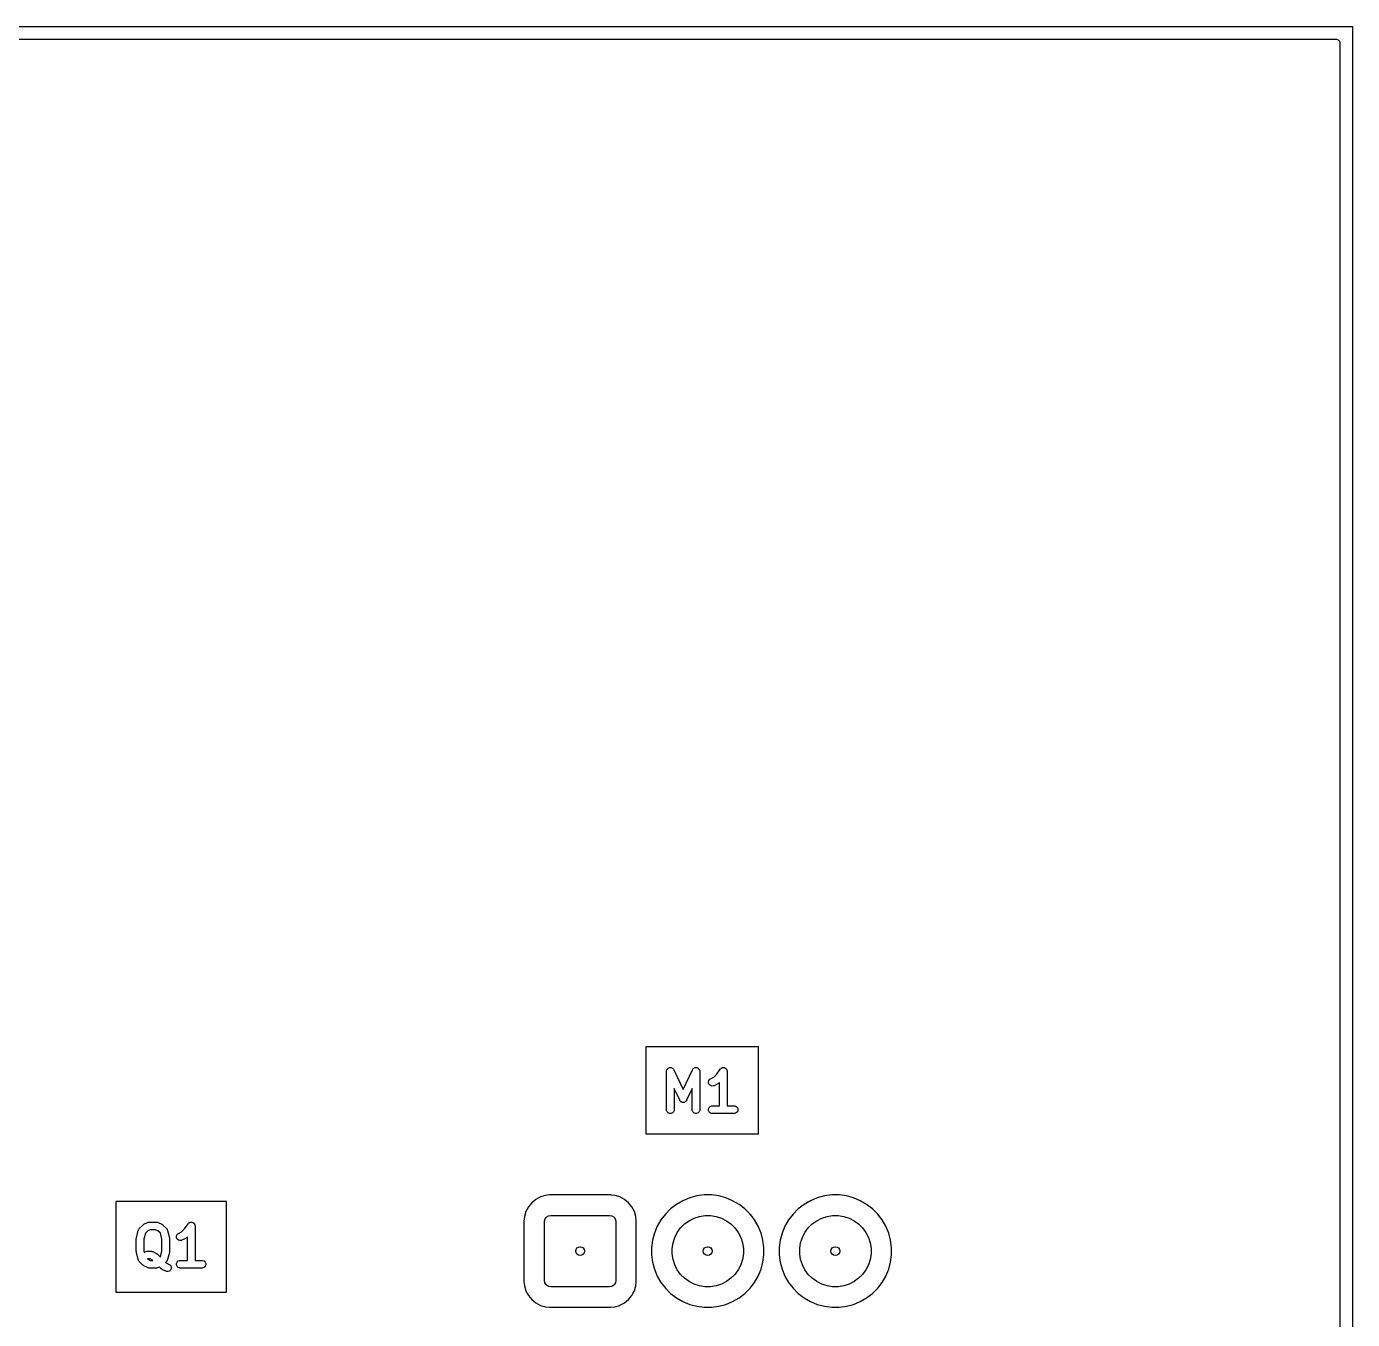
# Model space of a CAD drawing. Header units: millimetres. Extents: x 20 to 124, y -124 to -20.
# Drawn here: x 72 to 124, y -70.7 to -20 of the extents above; entities that cross this region are included whole.
import ezdxf

# ---------------------------------------------------------------- set-up
doc = ezdxf.new("R2010")
doc.units = ezdxf.units.MM
doc.layers.add('BLACK', color=7, linetype='CONTINUOUS')
doc.layers.add('WHITE', color=7, linetype='CONTINUOUS')

msp = doc.modelspace()

# ---------------------------------------------------------------- linework, layer by layer
at = {"layer": 'BLACK', "linetype": 'CONTINUOUS'}
for p, q in [((20.6245, -20.5005), (123.3755, -20.5005)), ((123.3755, -20.5005), (123.442539, -20.520185)), ((123.442539, -20.520185), (123.488294, -20.572989)), ((123.488294, -20.572989), (123.4995, -20.6245)), ((123.4995, -20.6245), (123.4995, -123.3755)), ((100.731215, -59.991184), (96.319053, -59.991184)), ((96.319053, -59.991184), (96.319053, -63.405028)), ((100.731215, -63.405028), (100.731215, -59.991184)), ((97.125714, -60.949528), (97.127608, -60.930291)), ((97.125714, -62.449528), (97.125714, -60.949528)), ((97.127453, -60.926753), (97.128144, -60.924852)), ((97.127608, -60.930291), (97.127453, -60.926753)), ((97.128144, -60.924852), (97.128596, -60.920264)), ((97.128596, -60.920264), (97.138557, -60.896215)), ((97.138557, -60.896215), (97.147454, -60.87175)), ((97.147454, -60.87175), (97.149713, -60.869282)), ((97.149713, -60.869282), (97.150994, -60.866192)), ((97.150994, -60.866192), (97.169391, -60.847794)), ((97.169391, -60.847794), (97.186981, -60.828587)), ((97.186981, -60.828587), (97.190014, -60.827171)), ((97.190014, -60.827171), (97.192378, -60.824808)), ((97.192378, -60.824808), (97.216423, -60.814847)), ((97.216423, -60.814847), (97.240019, -60.803837)), ((97.240019, -60.803837), (97.243359, -60.80369)), ((97.243359, -60.80369), (97.24645, -60.80241)), ((97.24645, -60.80241), (97.272485, -60.80241)), ((97.272485, -60.80241), (97.298489, -60.801267)), ((97.298489, -60.801267), (97.301632, -60.80241)), ((97.301632, -60.80241), (97.304978, -60.80241)), ((97.304978, -60.80241), (97.329026, -60.812371)), ((97.329026, -60.812371), (97.353492, -60.821268)), ((97.353492, -60.821268), (97.355959, -60.823527)), ((97.355959, -60.823527), (97.35905, -60.824808)), ((97.35905, -60.824808), (97.377447, -60.843205)), ((97.377447, -60.843205), (97.396655, -60.860795)), ((97.396655, -60.860795), (97.399005, -60.864763)), ((97.399005, -60.864763), (97.400434, -60.866192)), ((97.400434, -60.866192), (97.401787, -60.86946)), ((97.401787, -60.86946), (97.411641, -60.886095)), ((97.411641, -60.886095), (97.775714, -61.666251)), ((97.775714, -61.666251), (98.139787, -60.886095)), ((98.139787, -60.886095), (98.149638, -60.869464)), ((98.149638, -60.869464), (98.150994, -60.866192)), ((98.150994, -60.866192), (98.152424, -60.864761)), ((98.152424, -60.864761), (98.154774, -60.860795)), ((98.154774, -60.860795), (98.173969, -60.843216)), ((98.173969, -60.843216), (98.192378, -60.824808)), ((98.192378, -60.824808), (98.195469, -60.823527)), ((98.195469, -60.823527), (98.197937, -60.821268)), ((98.197937, -60.821268), (98.222397, -60.812373)), ((98.222397, -60.812373), (98.24645, -60.80241)), ((98.24645, -60.80241), (98.249796, -60.80241)), ((98.249796, -60.80241), (98.252939, -60.801267)), ((98.252939, -60.801267), (98.278954, -60.80241)), ((98.278954, -60.80241), (98.304978, -60.80241)), ((98.304978, -60.80241), (98.308065, -60.803689)), ((98.308065, -60.803689), (98.31141, -60.803836)), ((98.31141, -60.803836), (98.335019, -60.814854)), ((98.335019, -60.814854), (98.35905, -60.824808)), ((98.35905, -60.824808), (98.361413, -60.827171)), ((98.361413, -60.827171), (98.364447, -60.828587)), ((98.364447, -60.828587), (98.382036, -60.847794)), ((98.382036, -60.847794), (98.400434, -60.866192)), ((98.400434, -60.866192), (98.401714, -60.869282)), ((98.401714, -60.869282), (98.403974, -60.87175)), ((98.403974, -60.87175), (98.412871, -60.896218)), ((98.412871, -60.896218), (98.422832, -60.920264)), ((98.422832, -60.920264), (98.423283, -60.924851)), ((98.423283, -60.924851), (98.423975, -60.926752)), ((98.423975, -60.926752), (98.423819, -60.93029)), ((98.423819, -60.93029), (98.425714, -60.949528)), ((98.425714, -60.949528), (98.425714, -62.449528)), ((98.788257, -61.303816), (98.826604, -61.259601)), ((98.826604, -61.259601), (98.85149, -61.243936)), ((98.85149, -61.243936), (98.972575, -61.183392)), ((98.972575, -61.183392), (99.087716, -61.068251)), ((99.087716, -61.068251), (99.222336, -60.866323)), ((99.222336, -60.866323), (99.222402, -60.866242)), ((99.222402, -60.866242), (99.222423, -60.866192)), ((99.222423, -60.866192), (99.222534, -60.86608)), ((99.222534, -60.86608), (99.240966, -60.843572)), ((99.240966, -60.843572), (99.253308, -60.835306)), ((99.253308, -60.835306), (99.263807, -60.824808)), ((99.263807, -60.824808), (99.277383, -60.819184)), ((99.277383, -60.819184), (99.289596, -60.811006)), ((99.289596, -60.811006), (99.304157, -60.808093)), ((99.304157, -60.808093), (99.317879, -60.80241)), ((99.317879, -60.80241), (99.332576, -60.80241)), ((99.332576, -60.80241), (99.346986, -60.799528)), ((99.346986, -60.799528), (99.361556, -60.80241)), ((99.361556, -60.80241), (99.376407, -60.80241)), ((99.376407, -60.80241), (99.389981, -60.808032)), ((99.389981, -60.808032), (99.4044, -60.810885)), ((99.4044, -60.810885), (99.41676, -60.819125)), ((99.41676, -60.819125), (99.430479, -60.824808)), ((99.430479, -60.824808), (99.440868, -60.835197)), ((99.440868, -60.835197), (99.453099, -60.843351)), ((99.453099, -60.843351), (99.461364, -60.855693)), ((99.461364, -60.855693), (99.471863, -60.866192)), ((99.471863, -60.866192), (99.477486, -60.879768)), ((99.477486, -60.879768), (99.485665, -60.891981)), ((99.485665, -60.891981), (99.488577, -60.906543)), ((99.488577, -60.906543), (99.494261, -60.920264)), ((99.494261, -60.920264), (99.497112, -60.949216)), ((99.497112, -60.949216), (99.497143, -60.94937)), ((99.497143, -60.94937), (99.497132, -60.949422)), ((99.497132, -60.949422), (99.497143, -60.949528)), ((99.497143, -60.949528), (99.497143, -62.299528)), ((97.639787, -62.08439), (97.425714, -61.625661)), ((97.425714, -61.625661), (97.425714, -62.449528)), ((98.125714, -61.625662), (97.911641, -62.08439)), ((98.125714, -62.449528), (98.125714, -61.625662)), ((98.76975, -61.359339), (98.788257, -61.303816)), ((98.773899, -61.417719), (98.76975, -61.359339)), ((98.800073, -61.470068), (98.773899, -61.417719)), ((98.844288, -61.508415), (98.800073, -61.470068)), ((98.899811, -61.526922), (98.844288, -61.508415)), ((98.958191, -61.522773), (98.899811, -61.526922)), ((98.985654, -61.512264), (98.958191, -61.522773)), ((99.128511, -61.440835), (98.985654, -61.512264)), ((99.141104, -61.432907), (99.128511, -61.440835)), ((99.144764, -61.431392), (99.141104, -61.432907)), ((99.148883, -61.42801), (99.144764, -61.431392)), ((99.153397, -61.42517), (99.148883, -61.42801)), ((99.155993, -61.422176), (99.153397, -61.42517)), ((99.167495, -61.412737), (99.155993, -61.422176)), ((99.197143, -61.383089), (99.167495, -61.412737)), ((99.197143, -62.299528), (99.197143, -61.383089)), ((97.646133, -62.095103), (97.639787, -62.08439)), ((97.647454, -62.098735), (97.646133, -62.095103)), ((97.649805, -62.101303), (97.647454, -62.098735)), ((97.654774, -62.10969), (97.649805, -62.101303)), ((97.671579, -62.12508), (97.654774, -62.10969)), ((97.686981, -62.141898), (97.671579, -62.12508)), ((97.693024, -62.144718), (97.686981, -62.141898)), ((97.697937, -62.149217), (97.693024, -62.144718)), ((97.719357, -62.157006), (97.697937, -62.149217)), ((97.740019, -62.166648), (97.719357, -62.157006)), ((97.746676, -62.16694), (97.740019, -62.166648)), ((97.752939, -62.169218), (97.746676, -62.16694)), ((97.775718, -62.168217), (97.752939, -62.169218)), ((97.798489, -62.169218), (97.775718, -62.168217)), ((97.804748, -62.166941), (97.798489, -62.169218)), ((97.81141, -62.166649), (97.804748, -62.166941)), ((97.832077, -62.157004), (97.81141, -62.166649)), ((97.853492, -62.149217), (97.832077, -62.157004)), ((97.858405, -62.144717), (97.853492, -62.149217)), ((97.864447, -62.141898), (97.858405, -62.144717)), ((97.879842, -62.125085), (97.864447, -62.141898)), ((97.896655, -62.10969), (97.879842, -62.125085)), ((97.901623, -62.101301), (97.896655, -62.10969)), ((97.903974, -62.098735), (97.901623, -62.101301)), ((97.905293, -62.095105), (97.903974, -62.098735)), ((97.911641, -62.08439), (97.905293, -62.095105)), ((98.793852, -62.366192), (98.835236, -62.324808)), ((98.835236, -62.324808), (98.889308, -62.30241)), ((98.889308, -62.30241), (98.918572, -62.299528)), ((98.918572, -62.299528), (99.197143, -62.299528)), ((99.497143, -62.299528), (99.775715, -62.299528)), ((99.775715, -62.299528), (99.804979, -62.30241)), ((99.804979, -62.30241), (99.859051, -62.324808)), ((99.859051, -62.324808), (99.900435, -62.366192)), ((97.128596, -62.478792), (97.125714, -62.449528)), ((97.150994, -62.532864), (97.128596, -62.478792)), ((97.192378, -62.574248), (97.150994, -62.532864)), ((97.24645, -62.596646), (97.192378, -62.574248)), ((97.304978, -62.596646), (97.24645, -62.596646)), ((97.35905, -62.574248), (97.304978, -62.596646)), ((97.400434, -62.532864), (97.35905, -62.574248)), ((97.422832, -62.478792), (97.400434, -62.532864)), ((97.425714, -62.449528), (97.422832, -62.478792)), ((98.128596, -62.478792), (98.125714, -62.449528)), ((98.150994, -62.532864), (98.128596, -62.478792)), ((98.192378, -62.574248), (98.150994, -62.532864)), ((98.24645, -62.596646), (98.192378, -62.574248)), ((98.304978, -62.596646), (98.24645, -62.596646)), ((98.35905, -62.574248), (98.304978, -62.596646)), ((98.400434, -62.532864), (98.35905, -62.574248)), ((98.422832, -62.478792), (98.400434, -62.532864)), ((98.425714, -62.449528), (98.422832, -62.478792)), ((98.771454, -62.420264), (98.793852, -62.366192)), ((98.771454, -62.478792), (98.771454, -62.420264)), ((98.793852, -62.532864), (98.771454, -62.478792)), ((98.835236, -62.574248), (98.793852, -62.532864)), ((98.889308, -62.596646), (98.835236, -62.574248)), ((98.918572, -62.599528), (98.889308, -62.596646)), ((99.775715, -62.599528), (98.918572, -62.599528)), ((99.804979, -62.596646), (99.775715, -62.599528)), ((99.859051, -62.574248), (99.804979, -62.596646)), ((99.900435, -62.532864), (99.859051, -62.574248)), ((99.900435, -62.366192), (99.922833, -62.420264)), ((99.922833, -62.478792), (99.900435, -62.532864)), ((99.922833, -62.420264), (99.922833, -62.478792)), ((96.319053, -63.405028), (100.731215, -63.405028)), ((92.003549, -65.968515), (91.843589, -66.099789)), ((92.003551, -65.968513), (92.003549, -65.968515)), ((92.186041, -65.87097), (92.003551, -65.968513)), ((92.384068, -65.810899), (92.186041, -65.87097)), ((92.538397, -65.7957), (92.384068, -65.810899)), ((94.941603, -65.7957), (92.538397, -65.7957)), ((94.941607, -65.7957), (94.941603, -65.7957)), ((94.98522, -65.799995), (94.941607, -65.7957)), ((95.095933, -65.810899), (94.98522, -65.799995)), ((95.095933, -65.8109), (95.095931, -65.810899)), ((95.095931, -65.810899), (95.095933, -65.810899)), ((95.169937, -65.833349), (95.095933, -65.8109)), ((95.293958, -65.87097), (95.169937, -65.833349)), ((95.476448, -65.968513), (95.293958, -65.87097)), ((95.47645, -65.968515), (95.476448, -65.968513)), ((95.63641, -66.099789), (95.47645, -65.968515)), ((98.031139, -65.908014), (97.764663, -66.018391)), ((98.031155, -65.908009), (98.031139, -65.908014)), ((98.169387, -65.87097), (98.031155, -65.908009)), ((98.309783, -65.833351), (98.169387, -65.87097)), ((98.309786, -65.83335), (98.309783, -65.833351)), ((98.309793, -65.833349), (98.309786, -65.83335)), ((98.595761, -65.795701), (98.309793, -65.833349)), ((98.595766, -65.7957), (98.595761, -65.795701)), ((98.595772, -65.7957), (98.595766, -65.7957)), ((98.884228, -65.7957), (98.595772, -65.7957)), ((98.884233, -65.7957), (98.884228, -65.7957)), ((98.884238, -65.795701), (98.884233, -65.7957)), ((99.170206, -65.833349), (98.884238, -65.795701)), ((99.170211, -65.83335), (99.170206, -65.833349)), ((99.170217, -65.833351), (99.170211, -65.83335)), ((99.448845, -65.908009), (99.170217, -65.833351)), ((99.448848, -65.90801), (99.448845, -65.908009)), ((99.44886, -65.908014), (99.448848, -65.90801)), ((99.715336, -66.018391), (99.44886, -65.908014)), ((103.031139, -65.908014), (102.764663, -66.018391)), ((103.031155, -65.908009), (103.031139, -65.908014)), ((103.169387, -65.87097), (103.031155, -65.908009)), ((103.309783, -65.833351), (103.169387, -65.87097)), ((103.309786, -65.83335), (103.309783, -65.833351)), ((103.309793, -65.833349), (103.309786, -65.83335)), ((103.595761, -65.795701), (103.309793, -65.833349)), ((103.595766, -65.7957), (103.595761, -65.795701)), ((103.595772, -65.7957), (103.595766, -65.7957)), ((103.884228, -65.7957), (103.595772, -65.7957)), ((103.884233, -65.7957), (103.884228, -65.7957)), ((103.884238, -65.795701), (103.884233, -65.7957)), ((104.170206, -65.833349), (103.884238, -65.795701)), ((104.170211, -65.83335), (104.170206, -65.833349)), ((104.170217, -65.833351), (104.170211, -65.83335)), ((104.448845, -65.908009), (104.170217, -65.833351)), ((104.448848, -65.90801), (104.448845, -65.908009)), ((104.44886, -65.908014), (104.448848, -65.90801)), ((104.715336, -66.018391), (104.44886, -65.908014)), ((79.884786, -66.048684), (75.54251, -66.048684)), ((75.54251, -66.048684), (75.54251, -69.60711)), ((79.884786, -66.794596), (79.884786, -66.048684)), ((91.61477, -66.442241), (91.554699, -66.640268)), ((91.712313, -66.259751), (91.61477, -66.442241)), ((91.712315, -66.259749), (91.712313, -66.259751)), ((91.843589, -66.099789), (91.712315, -66.259749)), ((95.767684, -66.259749), (95.63641, -66.099789)), ((95.767686, -66.259751), (95.767684, -66.259749)), ((95.865229, -66.442241), (95.767686, -66.259751)), ((95.865229, -66.442243), (95.865229, -66.442241)), ((95.865231, -66.442246), (95.865229, -66.442243)), ((95.9253, -66.640267), (95.865231, -66.442246)), ((97.28599, -66.33823), (97.08203, -66.54219)), ((97.285997, -66.338224), (97.28599, -66.33823)), ((97.514835, -66.162631), (97.285997, -66.338224)), ((97.514851, -66.16262), (97.514835, -66.162631)), ((97.764647, -66.018399), (97.514851, -66.16262)), ((97.764663, -66.018391), (97.764647, -66.018399)), ((99.715352, -66.018399), (99.715336, -66.018391)), ((99.965148, -66.16262), (99.715352, -66.018399)), ((99.965151, -66.162622), (99.965148, -66.16262)), ((99.965156, -66.162625), (99.965151, -66.162622)), ((99.965162, -66.162629), (99.965156, -66.162625)), ((99.965164, -66.162631), (99.965162, -66.162629)), ((100.194002, -66.338224), (99.965164, -66.162631)), ((100.194009, -66.33823), (100.194002, -66.338224)), ((100.397969, -66.54219), (100.194009, -66.33823)), ((102.28599, -66.33823), (102.08203, -66.54219)), ((102.285997, -66.338224), (102.28599, -66.33823)), ((102.514835, -66.162631), (102.285997, -66.338224)), ((102.514851, -66.16262), (102.514835, -66.162631)), ((102.764647, -66.018399), (102.514851, -66.16262)), ((102.764663, -66.018391), (102.764647, -66.018399)), ((104.715352, -66.018399), (104.715336, -66.018391)), ((104.965148, -66.16262), (104.715352, -66.018399)), ((104.965151, -66.162622), (104.965148, -66.16262)), ((104.965156, -66.162625), (104.965151, -66.162622)), ((104.965162, -66.162629), (104.965156, -66.162625)), ((104.965164, -66.162631), (104.965162, -66.162629)), ((105.194002, -66.338224), (104.965164, -66.162631)), ((105.194009, -66.33823), (105.194002, -66.338224)), ((105.397969, -66.54219), (105.194009, -66.33823)), ((76.466076, -67.115248), (76.608934, -66.972391)), ((76.608934, -66.972391), (76.620435, -66.962952)), ((76.620435, -66.962952), (76.623032, -66.959958)), ((76.623032, -66.959958), (76.627545, -66.957117)), ((76.627545, -66.957117), (76.631665, -66.953736)), ((76.631665, -66.953736), (76.635324, -66.95222)), ((76.635324, -66.95222), (76.647918, -66.944293)), ((76.647918, -66.944293), (76.790774, -66.872864)), ((76.790774, -66.872864), (76.818238, -66.862355)), ((76.818238, -66.862355), (76.823612, -66.861973)), ((76.823612, -66.861973), (76.828593, -66.85991)), ((76.828593, -66.85991), (76.857857, -66.857028)), ((76.857857, -66.857028), (77.143571, -66.857028)), ((77.143571, -66.857028), (77.172835, -66.85991)), ((77.172835, -66.85991), (77.177815, -66.861973)), ((77.177815, -66.861973), (77.18319, -66.862355)), ((77.18319, -66.862355), (77.210653, -66.872864)), ((77.210653, -66.872864), (77.35351, -66.944293)), ((77.35351, -66.944293), (77.366103, -66.95222)), ((77.366103, -66.95222), (77.369763, -66.953736)), ((77.369763, -66.953736), (77.373882, -66.957117)), ((77.373882, -66.957117), (77.378396, -66.959958)), ((77.378396, -66.959958), (77.380992, -66.962951)), ((77.380992, -66.962951), (77.392494, -66.972391)), ((77.392494, -66.972391), (77.535351, -67.115248)), ((78.241287, -67.125751), (78.375907, -66.923823)), ((78.375907, -66.923823), (78.375973, -66.923742)), ((78.375973, -66.923742), (78.375994, -66.923692)), ((78.375994, -66.923692), (78.376105, -66.92358)), ((78.376105, -66.92358), (78.394537, -66.901072)), ((78.394537, -66.901072), (78.406879, -66.892806)), ((78.406879, -66.892806), (78.417378, -66.882308)), ((78.417378, -66.882308), (78.430954, -66.876684)), ((78.430954, -66.876684), (78.443167, -66.868506)), ((78.443167, -66.868506), (78.457728, -66.865593)), ((78.457728, -66.865593), (78.47145, -66.85991)), ((78.47145, -66.85991), (78.486147, -66.85991)), ((78.486147, -66.85991), (78.500557, -66.857028)), ((78.500557, -66.857028), (78.515127, -66.85991)), ((78.515127, -66.85991), (78.529978, -66.85991)), ((78.529978, -66.85991), (78.543552, -66.865532)), ((78.543552, -66.865532), (78.557971, -66.868385)), ((78.557971, -66.868385), (78.570331, -66.876625)), ((78.570331, -66.876625), (78.58405, -66.882308)), ((78.58405, -66.882308), (78.594439, -66.892697)), ((78.594439, -66.892697), (78.60667, -66.900851)), ((78.60667, -66.900851), (78.614935, -66.913193)), ((78.614935, -66.913193), (78.625434, -66.923692)), ((78.625434, -66.923692), (78.631057, -66.937268)), ((78.631057, -66.937268), (78.639236, -66.949481)), ((78.639236, -66.949481), (78.642148, -66.964043)), ((78.642148, -66.964043), (78.647832, -66.977764)), ((78.647832, -66.977764), (78.650683, -67.006716)), ((78.650683, -67.006716), (78.650714, -67.00687)), ((78.650714, -67.00687), (78.650703, -67.006922)), ((78.650703, -67.006922), (78.650714, -67.007028)), ((78.650714, -67.007028), (78.650714, -68.357028)), ((79.884786, -69.60711), (79.884786, -66.794596)), ((91.54182, -66.771044), (91.5395, -66.794596)), ((91.5395, -66.794596), (91.5395, -69.197802)), ((91.543251, -66.756499), (91.54182, -66.771044)), ((91.554699, -66.640268), (91.543251, -66.756499)), ((92.34, -66.846201), (92.35903, -66.75053)), ((92.340001, -69.146198), (92.34, -66.846201)), ((92.35903, -66.75053), (92.413224, -66.669424)), ((92.413224, -66.669424), (92.49433, -66.61523)), ((92.49433, -66.61523), (92.590002, -66.596201)), ((92.590002, -66.596201), (94.889999, -66.5962)), ((94.889999, -66.5962), (94.98567, -66.61523)), ((94.98567, -66.61523), (95.066776, -66.669424)), ((95.066776, -66.669424), (95.12097, -66.75053)), ((95.12097, -66.75053), (95.139999, -66.846202)), ((95.139999, -66.846202), (95.14, -69.146199)), ((95.940499, -66.794594), (95.9253, -66.640267)), ((95.940499, -67.851978), (95.940499, -66.794594)), ((96.90642, -66.771051), (96.762199, -67.020847)), ((96.906431, -66.771035), (96.90642, -66.771051)), ((97.082024, -66.542197), (96.906431, -66.771035)), ((97.08203, -66.54219), (97.082024, -66.542197)), ((97.675432, -67.086973), (97.830773, -66.931632)), ((97.830773, -66.931632), (98.008502, -66.802504)), ((98.008502, -66.802504), (98.204243, -66.702769)), ((98.204243, -66.702769), (98.413176, -66.634882)), ((98.413176, -66.634882), (98.630157, -66.600516)), ((98.630157, -66.600516), (98.849843, -66.600516)), ((98.849843, -66.600516), (99.066824, -66.634882)), ((99.066824, -66.634882), (99.275757, -66.702769)), ((99.275757, -66.702769), (99.471498, -66.802504)), ((99.471498, -66.802504), (99.649227, -66.931632)), ((99.649227, -66.931632), (99.804568, -67.086973)), ((100.397975, -66.542197), (100.397969, -66.54219)), ((100.473227, -66.640268), (100.397975, -66.542197)), ((100.573575, -66.771044), (100.473227, -66.640268)), ((100.573579, -66.771051), (100.573575, -66.771044)), ((100.7178, -67.020847), (100.573579, -66.771051)), ((101.90642, -66.771051), (101.762199, -67.020847)), ((101.906431, -66.771035), (101.90642, -66.771051)), ((102.082024, -66.542197), (101.906431, -66.771035)), ((102.08203, -66.54219), (102.082024, -66.542197)), ((102.675432, -67.086973), (102.830773, -66.931632)), ((102.830773, -66.931632), (103.008502, -66.802504)), ((103.008502, -66.802504), (103.204243, -66.702769)), ((103.204243, -66.702769), (103.413176, -66.634882)), ((103.413176, -66.634882), (103.630157, -66.600516)), ((103.630157, -66.600516), (103.849843, -66.600516)), ((103.849843, -66.600516), (104.066824, -66.634882)), ((104.066824, -66.634882), (104.275757, -66.702769)), ((104.275757, -66.702769), (104.471498, -66.802504)), ((104.471498, -66.802504), (104.649227, -66.931632)), ((104.649227, -66.931632), (104.804568, -67.086973)), ((105.397975, -66.542197), (105.397969, -66.54219)), ((105.473227, -66.640268), (105.397975, -66.542197)), ((105.573575, -66.771044), (105.473227, -66.640268)), ((105.573579, -66.771051), (105.573575, -66.771044)), ((105.7178, -67.020847), (105.573579, -66.771051)), ((76.350714, -67.507028), (76.351216, -67.501924)), ((76.350714, -68.007028), (76.350714, -67.507028)), ((76.350891, -67.499737), (76.35251, -67.488786)), ((76.351216, -67.501924), (76.350891, -67.499737)), ((76.35251, -67.488786), (76.353596, -67.477764)), ((76.353596, -67.477764), (76.354443, -67.475719)), ((76.354443, -67.475719), (76.355193, -67.470648)), ((76.355193, -67.470648), (76.426621, -67.184934)), ((76.426621, -67.184934), (76.436514, -67.157243)), ((76.436514, -67.157243), (76.443152, -67.148283)), ((76.443152, -67.148283), (76.447421, -67.137978)), ((76.447421, -67.137978), (76.466076, -67.115248)), ((76.707586, -67.298002), (76.650714, -67.525491)), ((76.650714, -67.525491), (76.650714, -67.988564)), ((76.803853, -67.201734), (76.707586, -67.298002)), ((76.893267, -67.157028), (76.803853, -67.201734)), ((77.108161, -67.157028), (76.893267, -67.157028)), ((77.197574, -67.201735), (77.108161, -67.157028)), ((77.29384, -67.298001), (77.197574, -67.201735)), ((77.350714, -67.525492), (77.29384, -67.298001)), ((77.350714, -67.988563), (77.350714, -67.525492)), ((77.535351, -67.115248), (77.554006, -67.137978)), ((77.554006, -67.137978), (77.558273, -67.148281)), ((77.558273, -67.148281), (77.564913, -67.157242)), ((77.564913, -67.157242), (77.574806, -67.184933)), ((77.574806, -67.184933), (77.646235, -67.470647)), ((77.646235, -67.470647), (77.646985, -67.475719)), ((77.646985, -67.475719), (77.647832, -67.477764)), ((77.647832, -67.477764), (77.648917, -67.488783)), ((77.648917, -67.488783), (77.650537, -67.499736)), ((77.650537, -67.499736), (77.650211, -67.501924)), ((77.650211, -67.501924), (77.650714, -67.507028)), ((77.650714, -67.507028), (77.650714, -68.007028)), ((77.923321, -67.416839), (77.941828, -67.361316)), ((77.92747, -67.475219), (77.923321, -67.416839)), ((77.953644, -67.527568), (77.92747, -67.475219)), ((77.941828, -67.361316), (77.980175, -67.317101)), ((77.997859, -67.565915), (77.953644, -67.527568)), ((77.980175, -67.317101), (78.005061, -67.301436)), ((78.005061, -67.301436), (78.126146, -67.240892)), ((78.126146, -67.240892), (78.241287, -67.125751)), ((78.282082, -67.498335), (78.139225, -67.569764)), ((78.294675, -67.490407), (78.282082, -67.498335)), ((78.298335, -67.488892), (78.294675, -67.490407)), ((78.302454, -67.48551), (78.298335, -67.488892)), ((78.306968, -67.48267), (78.302454, -67.48551)), ((78.309564, -67.479676), (78.306968, -67.48267)), ((78.321066, -67.470237), (78.309564, -67.479676)), ((78.350714, -67.440589), (78.321066, -67.470237)), ((78.350714, -68.357028), (78.350714, -67.440589)), ((96.651809, -67.287355), (96.577152, -67.56598)), ((96.651814, -67.287339), (96.651809, -67.287355)), ((96.762191, -67.020863), (96.651814, -67.287339)), ((96.762199, -67.020847), (96.762191, -67.020863)), ((97.378682, -67.669376), (97.446569, -67.460443)), ((97.446569, -67.460443), (97.546304, -67.264702)), ((97.546304, -67.264702), (97.675432, -67.086973)), ((99.804568, -67.086973), (99.933696, -67.264702)), ((99.933696, -67.264702), (100.033431, -67.460443)), ((100.033431, -67.460443), (100.101318, -67.669376)), ((100.717808, -67.020863), (100.7178, -67.020847)), ((100.828185, -67.287339), (100.717808, -67.020863)), ((100.828186, -67.287345), (100.828185, -67.287339)), ((100.828191, -67.287355), (100.828186, -67.287345)), ((100.902849, -67.565983), (100.828191, -67.287355)), ((101.651809, -67.287355), (101.577152, -67.56598)), ((101.651814, -67.287339), (101.651809, -67.287355)), ((101.762191, -67.020863), (101.651814, -67.287339)), ((101.762199, -67.020847), (101.762191, -67.020863)), ((102.378682, -67.669376), (102.446569, -67.460443)), ((102.446569, -67.460443), (102.546304, -67.264702)), ((102.546304, -67.264702), (102.675432, -67.086973)), ((104.804568, -67.086973), (104.933696, -67.264702)), ((104.933696, -67.264702), (105.033431, -67.460443)), ((105.033431, -67.460443), (105.101318, -67.669376)), ((105.717808, -67.020863), (105.7178, -67.020847)), ((105.828185, -67.287339), (105.717808, -67.020863)), ((105.828186, -67.287345), (105.828185, -67.287339)), ((105.828191, -67.287355), (105.828186, -67.287345)), ((105.902849, -67.565983), (105.828191, -67.287355)), ((76.351216, -68.012131), (76.350714, -68.007028)), ((76.350891, -68.014319), (76.351216, -68.012131)), ((76.35251, -68.025269), (76.350891, -68.014319)), ((76.353596, -68.036292), (76.35251, -68.025269)), ((76.354443, -68.038336), (76.353596, -68.036292)), ((76.355193, -68.043408), (76.354443, -68.038336)), ((76.426621, -68.329122), (76.355193, -68.043408)), ((76.650714, -67.988564), (76.668509, -68.059747)), ((76.668509, -68.059747), (76.703092, -68.025165)), ((76.703092, -68.025165), (76.757164, -68.002767)), ((76.757164, -68.002767), (76.786428, -67.999885)), ((76.786428, -67.999885), (76.929285, -67.999885)), ((76.929285, -67.999885), (76.958549, -68.002767)), ((76.958549, -68.002767), (76.963529, -68.00483)), ((76.963529, -68.00483), (76.968904, -68.005212)), ((76.968904, -68.005212), (76.996367, -68.015721)), ((76.996367, -68.015721), (77.139224, -68.08715)), ((77.29384, -68.216054), (77.350714, -67.988563)), ((77.646235, -68.043409), (77.574806, -68.329123)), ((77.646985, -68.038336), (77.646235, -68.043409)), ((77.647832, -68.036292), (77.646985, -68.038336)), ((77.648917, -68.025272), (77.647832, -68.036292)), ((77.650537, -68.01432), (77.648917, -68.025272)), ((77.650714, -68.007028), (77.650211, -68.012131)), ((77.650211, -68.012131), (77.650537, -68.01432)), ((78.053382, -67.584422), (77.997859, -67.565915)), ((78.111762, -67.580273), (78.053382, -67.584422)), ((78.139225, -67.569764), (78.111762, -67.580273)), ((95.9405, -69.197807), (95.940499, -67.851978)), ((96.539501, -67.851961), (96.5395, -67.851978)), ((96.5395, -67.851978), (96.5395, -68.140421)), ((96.577149, -67.565993), (96.539501, -67.851961)), ((96.577152, -67.56598), (96.577149, -67.565993)), ((97.344316, -67.886357), (97.378682, -67.669376)), ((97.344316, -68.106043), (97.344316, -67.886357)), ((100.101318, -67.669376), (100.135684, -67.886357)), ((100.135684, -67.886357), (100.135684, -68.106043)), ((100.9405, -67.851972), (100.902849, -67.565983)), ((100.9405, -67.851978), (100.9405, -67.851972)), ((100.9405, -68.140428), (100.9405, -67.851978)), ((101.539501, -67.851961), (101.5395, -67.851978)), ((101.5395, -67.851978), (101.5395, -68.140421)), ((101.577149, -67.565993), (101.539501, -67.851961)), ((101.577152, -67.56598), (101.577149, -67.565993)), ((102.344316, -67.886357), (102.378682, -67.669376)), ((102.344316, -68.106043), (102.344316, -67.886357)), ((105.101318, -67.669376), (105.135684, -67.886357)), ((105.135684, -67.886357), (105.135684, -68.106043)), ((105.9405, -67.851972), (105.902849, -67.565983)), ((105.9405, -68.140428), (105.9405, -67.851972)), ((76.436514, -68.356813), (76.426621, -68.329122)), ((76.443153, -68.365773), (76.436514, -68.356813)), ((76.447421, -68.376077), (76.443153, -68.365773)), ((76.466076, -68.398808), (76.447421, -68.376077)), ((76.608934, -68.541666), (76.466076, -68.398808)), ((76.620438, -68.551107), (76.608934, -68.541666)), ((76.623033, -68.554099), (76.620438, -68.551107)), ((76.627542, -68.556937), (76.623033, -68.554099)), ((76.631665, -68.560321), (76.627542, -68.556937)), ((76.635326, -68.561837), (76.631665, -68.560321)), ((76.647918, -68.569764), (76.635326, -68.561837)), ((76.790776, -68.641192), (76.647918, -68.569764)), ((76.893875, -68.299885), (76.791417, -68.299885)), ((76.791417, -68.299885), (76.803853, -68.312321)), ((76.803853, -68.312321), (76.893267, -68.357028)), ((76.893267, -68.357028), (76.995724, -68.357028)), ((76.983288, -68.344592), (76.893875, -68.299885)), ((76.995724, -68.357028), (76.983288, -68.344592)), ((77.139224, -68.08715), (77.151817, -68.095077)), ((77.151817, -68.095077), (77.155477, -68.096593)), ((77.155477, -68.096593), (77.159596, -68.099974)), ((77.159596, -68.099974), (77.16411, -68.102815)), ((77.16411, -68.102815), (77.166706, -68.105808)), ((77.166706, -68.105808), (77.178208, -68.115248)), ((77.178208, -68.115248), (77.286427, -68.223467)), ((77.286427, -68.223467), (77.29384, -68.216054)), ((77.535351, -68.398808), (77.498559, -68.435599)), ((77.498559, -68.435599), (77.518138, -68.455178)), ((77.518138, -68.455178), (77.639224, -68.515721)), ((77.554006, -68.376077), (77.535351, -68.398808)), ((77.558272, -68.365775), (77.554006, -68.376077)), ((77.564913, -68.356814), (77.558272, -68.365775)), ((77.574806, -68.329123), (77.564913, -68.356814)), ((77.639224, -68.515721), (77.66411, -68.531386)), ((77.66411, -68.531386), (77.702456, -68.575601)), ((77.925025, -68.477764), (77.947423, -68.423692)), ((77.925025, -68.536292), (77.925025, -68.477764)), ((77.947423, -68.590364), (77.925025, -68.536292)), ((77.947423, -68.423692), (77.988807, -68.382308)), ((77.988807, -68.382308), (78.042879, -68.35991)), ((78.042879, -68.35991), (78.072143, -68.357028)), ((78.072143, -68.357028), (78.350714, -68.357028)), ((78.650714, -68.357028), (78.929286, -68.357028)), ((78.929286, -68.357028), (78.95855, -68.35991)), ((78.95855, -68.35991), (79.012622, -68.382308)), ((79.012622, -68.382308), (79.054006, -68.423692)), ((79.054006, -68.423692), (79.076404, -68.477764)), ((79.076404, -68.536292), (79.054006, -68.590364)), ((79.076404, -68.477764), (79.076404, -68.536292)), ((96.5395, -68.140421), (96.539501, -68.140438)), ((96.539501, -68.140438), (96.577149, -68.426406)), ((96.577149, -68.426406), (96.57715, -68.426411)), ((96.57715, -68.426411), (96.577151, -68.426417)), ((96.577151, -68.426417), (96.577152, -68.426419)), ((96.577152, -68.426419), (96.651809, -68.705044)), ((97.378682, -68.323024), (97.344316, -68.106043)), ((97.446569, -68.531957), (97.378682, -68.323024)), ((97.546304, -68.727698), (97.446569, -68.531957)), ((100.033431, -68.531957), (99.933696, -68.727698)), ((100.101318, -68.323024), (100.033431, -68.531957)), ((100.135684, -68.106043), (100.101318, -68.323024)), ((100.828191, -68.705045), (100.902849, -68.426417)), ((100.902849, -68.426417), (100.9405, -68.140428)), ((101.5395, -68.140421), (101.539501, -68.140438)), ((101.539501, -68.140438), (101.577149, -68.426406)), ((101.577149, -68.426406), (101.57715, -68.426411)), ((101.57715, -68.426411), (101.577151, -68.426417)), ((101.577151, -68.426417), (101.577152, -68.426419)), ((101.577152, -68.426419), (101.651809, -68.705044)), ((102.378682, -68.323024), (102.344316, -68.106043)), ((102.446569, -68.531957), (102.378682, -68.323024)), ((102.546304, -68.727698), (102.446569, -68.531957)), ((105.033431, -68.531957), (104.933696, -68.727698)), ((105.101318, -68.323024), (105.033431, -68.531957)), ((105.135684, -68.106043), (105.101318, -68.323024)), ((105.828191, -68.705045), (105.902849, -68.426417)), ((105.902849, -68.426417), (105.9405, -68.140428)), ((76.818239, -68.651702), (76.790776, -68.641192)), ((76.823614, -68.652083), (76.818239, -68.651702)), ((76.828593, -68.654146), (76.823614, -68.652083)), ((76.857857, -68.657028), (76.828593, -68.654146)), ((77.143571, -68.657028), (76.857857, -68.657028)), ((77.172835, -68.654146), (77.143571, -68.657028)), ((77.177813, -68.652083), (77.172835, -68.654146)), ((77.183189, -68.651702), (77.177813, -68.652083)), ((77.210653, -68.641192), (77.183189, -68.651702)), ((77.256809, -68.618113), (77.210653, -68.641192)), ((77.323219, -68.684523), (77.256809, -68.618113)), ((77.334725, -68.693966), (77.323219, -68.684523)), ((77.337318, -68.696956), (77.334725, -68.693966)), ((77.341823, -68.699792), (77.337318, -68.696956)), ((77.345949, -68.703178), (77.341823, -68.699792)), ((77.349612, -68.704695), (77.345949, -68.703178)), ((77.362203, -68.712621), (77.349612, -68.704695)), ((77.505061, -68.784049), (77.362203, -68.712621)), ((77.532524, -68.794559), (77.505061, -68.784049)), ((77.590904, -68.798707), (77.532524, -68.794559)), ((77.646427, -68.780199), (77.590904, -68.798707)), ((77.690642, -68.741852), (77.646427, -68.780199)), ((77.716816, -68.689503), (77.690642, -68.741852)), ((77.702456, -68.575601), (77.720964, -68.631123)), ((77.720964, -68.631123), (77.716816, -68.689503)), ((77.988807, -68.631748), (77.947423, -68.590364)), ((78.042879, -68.654146), (77.988807, -68.631748)), ((78.072143, -68.657028), (78.042879, -68.654146)), ((78.929286, -68.657028), (78.072143, -68.657028)), ((78.95855, -68.654146), (78.929286, -68.657028)), ((79.012622, -68.631748), (78.95855, -68.654146)), ((79.054006, -68.590364), (79.012622, -68.631748)), ((96.651809, -68.705044), (96.651814, -68.70506)), ((96.651814, -68.70506), (96.762191, -68.971536)), ((96.762191, -68.971536), (96.762199, -68.971552)), ((96.762199, -68.971552), (96.90642, -69.221348)), ((97.675432, -68.905427), (97.546304, -68.727698)), ((97.830773, -69.060768), (97.675432, -68.905427)), ((98.008502, -69.189896), (97.830773, -69.060768)), ((99.649227, -69.060768), (99.471498, -69.189896)), ((99.804568, -68.905427), (99.649227, -69.060768)), ((99.933696, -68.727698), (99.804568, -68.905427)), ((100.573575, -69.221356), (100.717804, -68.971545)), ((100.717804, -68.971545), (100.828191, -68.705045)), ((101.651809, -68.705044), (101.651814, -68.70506)), ((101.651814, -68.70506), (101.762191, -68.971536)), ((101.762191, -68.971536), (101.762199, -68.971552)), ((101.762199, -68.971552), (101.90642, -69.221348)), ((102.675432, -68.905427), (102.546304, -68.727698)), ((102.830773, -69.060768), (102.675432, -68.905427)), ((103.008502, -69.189896), (102.830773, -69.060768)), ((104.649227, -69.060768), (104.471498, -69.189896)), ((104.804568, -68.905427), (104.649227, -69.060768)), ((104.933696, -68.727698), (104.804568, -68.905427)), ((105.573575, -69.221356), (105.717804, -68.971545)), ((105.717804, -68.971545), (105.828191, -68.705045)), ((75.54251, -69.60711), (79.884786, -69.60711)), ((91.5395, -69.197802), (91.554699, -69.352131)), ((91.554699, -69.352131), (91.61477, -69.550158)), ((91.61477, -69.550158), (91.712313, -69.732648)), ((92.35903, -69.24187), (92.340001, -69.146198)), ((92.413224, -69.322976), (92.35903, -69.24187)), ((92.49433, -69.37717), (92.413224, -69.322976)), ((92.590001, -69.3962), (92.49433, -69.37717)), ((94.889998, -69.396199), (92.590001, -69.3962)), ((94.98567, -69.37717), (94.889998, -69.396199)), ((95.066776, -69.322976), (94.98567, -69.37717)), ((95.12097, -69.24187), (95.066776, -69.322976)), ((95.14, -69.146199), (95.12097, -69.24187)), ((95.809634, -69.654169), (95.865229, -69.550158)), ((95.865229, -69.550157), (95.865231, -69.550154)), ((95.865229, -69.550158), (95.865229, -69.550157)), ((95.865231, -69.550154), (95.9253, -69.352133)), ((95.9253, -69.352133), (95.9405, -69.197807)), ((96.90642, -69.221348), (96.906431, -69.221364)), ((96.906431, -69.221364), (97.082024, -69.450202)), ((97.082024, -69.450202), (97.08203, -69.450209)), ((97.08203, -69.450209), (97.28599, -69.654169)), ((98.204243, -69.289631), (98.008502, -69.189896)), ((98.413176, -69.357518), (98.204243, -69.289631)), ((98.630157, -69.391884), (98.413176, -69.357518)), ((98.849843, -69.391884), (98.630157, -69.391884)), ((99.066824, -69.357518), (98.849843, -69.391884)), ((99.275757, -69.289631), (99.066824, -69.357518)), ((99.471498, -69.189896), (99.275757, -69.289631)), ((100.194004, -69.654174), (100.397974, -69.450204)), ((100.397974, -69.450204), (100.573575, -69.221356)), ((101.90642, -69.221348), (101.906431, -69.221364)), ((101.906431, -69.221364), (102.082024, -69.450202)), ((102.082024, -69.450202), (102.08203, -69.450209)), ((102.08203, -69.450209), (102.28599, -69.654169)), ((103.204243, -69.289631), (103.008502, -69.189896)), ((103.413176, -69.357518), (103.204243, -69.289631)), ((103.630157, -69.391884), (103.413176, -69.357518)), ((103.849843, -69.391884), (103.630157, -69.391884)), ((104.066824, -69.357518), (103.849843, -69.391884)), ((104.275757, -69.289631), (104.066824, -69.357518)), ((104.471498, -69.189896), (104.275757, -69.289631)), ((105.194004, -69.654174), (105.397974, -69.450204)), ((105.397974, -69.450204), (105.573575, -69.221356)), ((91.712313, -69.732648), (91.712315, -69.73265)), ((91.712315, -69.73265), (91.843589, -69.89261)), ((91.843589, -69.89261), (92.003549, -70.023884)), ((92.003549, -70.023884), (92.003551, -70.023886)), ((92.003551, -70.023886), (92.186041, -70.121429)), ((92.186041, -70.121429), (92.186043, -70.121429)), ((92.186043, -70.121429), (92.186046, -70.121431)), ((92.186046, -70.121431), (92.384067, -70.1815)), ((95.095933, -70.1815), (95.293954, -70.121431)), ((95.293954, -70.121431), (95.299627, -70.118399)), ((95.299627, -70.118399), (95.476448, -70.023886)), ((95.476447, -70.023886), (95.47645, -70.023885)), ((95.476448, -70.023886), (95.476447, -70.023886)), ((95.47645, -70.023885), (95.63641, -69.89261)), ((95.63641, -69.89261), (95.767685, -69.73265)), ((95.767685, -69.73265), (95.809634, -69.654169)), ((97.28599, -69.654169), (97.285996, -69.654174)), ((97.285996, -69.654174), (97.514844, -69.829775)), ((97.514844, -69.829775), (97.514851, -69.829779)), ((97.514851, -69.829779), (97.764647, -69.974)), ((97.764647, -69.974), (97.764663, -69.974008)), ((97.764663, -69.974008), (98.031139, -70.084385)), ((98.031139, -70.084385), (98.031145, -70.084386)), ((98.031145, -70.084386), (98.031155, -70.084391)), ((98.031155, -70.084391), (98.309783, -70.159049)), ((99.170217, -70.159049), (99.448845, -70.084391)), ((99.448845, -70.084391), (99.448857, -70.084385)), ((99.448857, -70.084385), (99.44886, -70.084385)), ((99.44886, -70.084385), (99.715336, -69.974008)), ((99.715336, -69.974008), (99.715339, -69.974006)), ((99.715339, -69.974006), (99.715345, -69.974004)), ((99.715345, -69.974004), (99.965156, -69.829775)), ((99.965156, -69.829775), (100.194004, -69.654174)), ((102.28599, -69.654169), (102.285996, -69.654174)), ((102.285996, -69.654174), (102.514844, -69.829775)), ((102.514844, -69.829775), (102.514851, -69.829779)), ((102.514851, -69.829779), (102.764647, -69.974)), ((102.764647, -69.974), (102.764663, -69.974008)), ((102.764663, -69.974008), (103.031139, -70.084385)), ((103.031139, -70.084385), (103.031145, -70.084386)), ((103.031145, -70.084386), (103.031155, -70.084391)), ((103.031155, -70.084391), (103.309783, -70.159049)), ((104.170217, -70.159049), (104.448845, -70.084391)), ((104.448845, -70.084391), (104.448857, -70.084385)), ((104.448857, -70.084385), (104.44886, -70.084385)), ((104.44886, -70.084385), (104.715336, -69.974008)), ((104.715336, -69.974008), (104.715339, -69.974006)), ((104.715339, -69.974006), (104.715345, -69.974004)), ((104.715345, -69.974004), (104.965156, -69.829775)), ((104.965156, -69.829775), (105.194004, -69.654174)), ((92.384067, -70.1815), (92.384066, -70.1815)), ((92.384066, -70.1815), (92.39497, -70.182573)), ((92.39497, -70.182573), (92.538393, -70.1967)), ((92.538393, -70.1967), (94.941606, -70.196699)), ((94.941606, -70.196699), (95.095933, -70.1815)), ((98.309783, -70.159049), (98.595772, -70.1967)), ((98.595772, -70.1967), (98.595779, -70.1967)), ((98.595779, -70.1967), (98.884221, -70.1967)), ((98.884221, -70.1967), (98.884228, -70.1967)), ((98.884228, -70.1967), (99.170217, -70.159049)), ((103.309783, -70.159049), (103.595772, -70.1967)), ((103.595772, -70.1967), (103.595779, -70.1967)), ((103.595779, -70.1967), (103.884221, -70.1967)), ((103.884221, -70.1967), (103.884228, -70.1967)), ((103.884228, -70.1967), (104.170217, -70.159049))]:
    msp.add_line(p, q, dxfattribs=at)
at = {"layer": 'BLACK'}
for centre in [(93.74, -67.9962), (98.74, -67.9962), (103.74, -67.9962)]:
    msp.add_circle(centre, 0.175, dxfattribs=at)
at = {"layer": 'WHITE', "linetype": 'CONTINUOUS'}
for p, q in [((20, -20), (124, -20)), ((124, -20), (124, -124))]:
    msp.add_line(p, q, dxfattribs=at)
at = {"layer": 'WHITE'}
for centre in [(93.74, -67.9962), (98.74, -67.9962), (103.74, -67.9962)]:
    msp.add_circle(centre, 0.175, dxfattribs=at)

doc.saveas('drawing.dxf')
